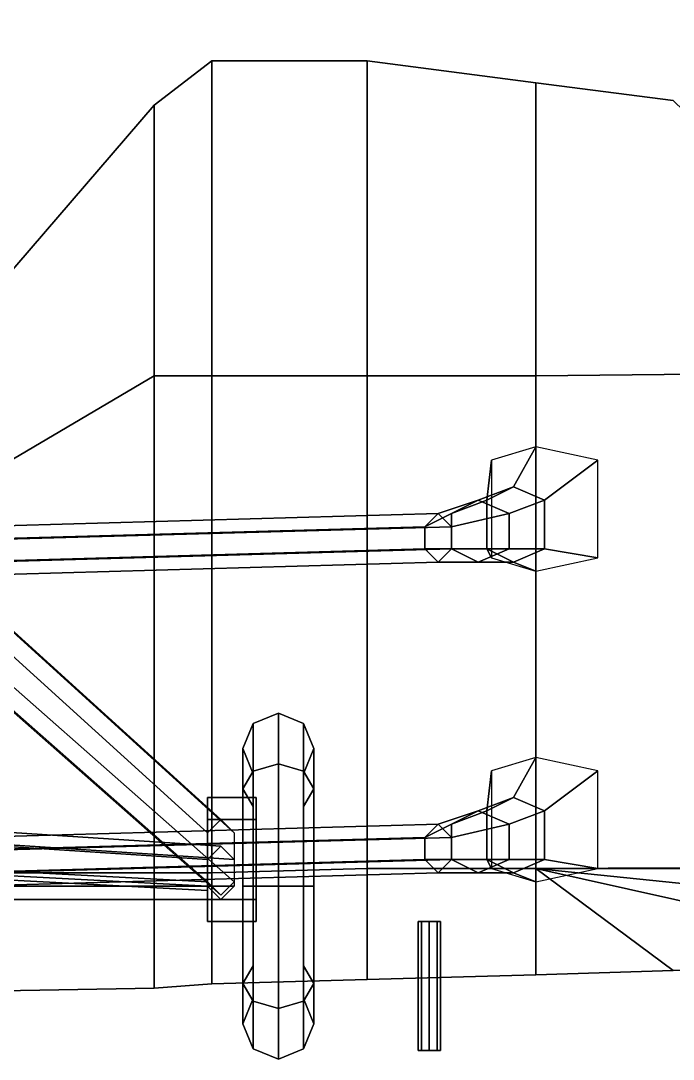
# Model space of a CAD drawing. Header units: millimetres. Extents: x -5.4 to 5.4, y -3.8 to 20.5.
# Drawn here: x 0.719 to 2.19, y -2.61 to -0.27 of the extents above; entities that cross this region are included whole.
import ezdxf

# ---------------------------------------------------------------- set-up
doc = ezdxf.new("R2010")
doc.units = ezdxf.units.MM
doc.layers.add('w2', color=1, linetype='Continuous')

msp = doc.modelspace()

# ---------------------------------------------------------------- linework, layer by layer
at = {"layer": 'w2'}
for points in [[(0, 1.87, 1.755), (-0.005, 1.87, 1.76), (4.545, -1.44, 1.09), (4.55, -1.44, 1.085)], [(-0.005, 1.87, 1.76), (0, 1.87, 1.765), (4.55, -1.44, 1.095), (4.545, -1.44, 1.09)], [(0.005, 1.87, 1.76), (0, 1.87, 1.755), (4.55, -1.44, 1.085), (4.555, -1.44, 1.09)], [(0, 1.87, 1.765), (0.005, 1.87, 1.76), (4.555, -1.44, 1.09), (4.55, -1.44, 1.095)], [(1.02, -0.46, 0.9), (1.02, -1.07, 0.79), (1.15, -1.07, 0.82), (1.15, -0.36, 0.93)], [(1.02, -1.07, 1.01), (1.02, -0.46, 0.9), (1.15, -0.36, 0.93), (1.15, -1.07, 1.04)], [(1.15, -0.36, 0.93), (1.15, -1.07, 0.82), (1.5, -1.07, 0.83), (1.5, -0.36, 0.95)], [(1.15, -1.07, 1.04), (1.15, -0.36, 0.93), (1.5, -0.36, 0.95), (1.5, -1.07, 1.07)], [(1.5, -0.36, 0.95), (1.5, -1.07, 0.83), (1.88, -1.07, 0.85), (1.88, -0.41, 0.97)], [(1.5, -1.07, 1.07), (1.5, -0.36, 0.95), (1.88, -0.41, 0.97), (1.88, -1.07, 1.11)], [(1.88, -0.41, 0.97), (1.88, -1.07, 0.85), (2.82, -1.06, 0.85), (2.19, -0.45, 0.97)], [(1.88, -1.07, 1.11), (1.88, -0.41, 0.97), (2.19, -0.45, 0.97), (2.82, -1.06, 1.08)], [(0.46, -1.4, 0.82), (0.46, -1.11, 0.73), (1.02, -0.46, 0.9), (1.02, -1.07, 1.01)], [(0.46, -1.11, 0.73), (0.46, -1.4, 0.65), (1.02, -1.07, 0.79), (1.02, -0.46, 0.9)], [(0.46, -2.19, 0.82), (0.46, -1.4, 0.82), (1.02, -1.07, 1.01), (1.02, -2.19, 1.01)], [(0.46, -1.4, 0.65), (0.46, -2.19, 0.65), (1.02, -2.19, 0.79), (1.02, -1.07, 0.79)], [(1.02, -1.07, 0.79), (1.02, -2.19, 0.79), (1.15, -2.19, 0.82), (1.15, -1.07, 0.82)], [(1.02, -2.19, 1.01), (1.02, -1.07, 1.01), (1.15, -1.07, 1.04), (1.15, -2.19, 1.04)], [(1.15, -1.07, 0.82), (1.15, -2.19, 0.82), (1.5, -2.18, 0.83), (1.5, -1.07, 0.83)], [(1.15, -2.19, 1.04), (1.15, -1.07, 1.04), (1.5, -1.07, 1.07), (1.5, -2.18, 1.07)], [(1.5, -1.07, 0.83), (1.5, -2.18, 0.83), (1.88, -2.18, 0.85), (1.88, -1.07, 0.85)], [(1.5, -2.18, 1.07), (1.5, -1.07, 1.07), (1.88, -1.07, 1.11), (1.88, -2.18, 1.11)], [(1.88, -1.07, 0.85), (1.88, -2.18, 0.85), (2.82, -2.18, 0.85), (2.82, -1.06, 0.85)], [(1.88, -2.18, 1.11), (1.88, -1.07, 1.11), (2.82, -1.06, 1.08), (4.16, -2.17, 1.04)], [(1.77, -1.35, 0.75), (1.83, -1.32, 0.75), (1.88, -1.23, 0.85), (1.78, -1.26, 0.85)], [(1.83, -1.32, 0.75), (1.9, -1.35, 0.75), (2.02, -1.26, 0.85), (1.88, -1.23, 0.85)], [(1.77, -1.46, 0.75), (1.77, -1.35, 0.75), (1.78, -1.26, 0.85), (1.78, -1.48, 0.85)], [(1.9, -1.35, 0.75), (1.9, -1.46, 0.75), (2.02, -1.48, 0.85), (2.02, -1.26, 0.85)], [(1.69, -1.38, 0.69), (1.75, -1.35, 0.69), (1.83, -1.32, 0.75), (1.77, -1.35, 0.75)], [(1.75, -1.35, 0.69), (1.82, -1.38, 0.69), (1.9, -1.35, 0.75), (1.83, -1.32, 0.75)], [(1.63, -1.41, 0.61), (1.66, -1.38, 0.61), (1.75, -1.35, 0.69), (1.69, -1.38, 0.69)], [(1.66, -1.38, 0.61), (1.69, -1.41, 0.61), (1.82, -1.38, 0.69), (1.75, -1.35, 0.69)], [(1.69, -1.46, 0.69), (1.69, -1.38, 0.69), (1.77, -1.35, 0.75), (1.77, -1.46, 0.75)], [(1.82, -1.38, 0.69), (1.82, -1.46, 0.69), (1.9, -1.46, 0.75), (1.9, -1.35, 0.75)], [(1.14, -2.1, -1.32), (1.17, -2.07, -1.32), (0.41, -1.38, -0.42), (0.38, -1.41, -0.42)], [(1.17, -2.07, -1.32), (1.2, -2.1, -1.32), (0.44, -1.41, -0.42), (0.41, -1.38, -0.42)], [(0.57, -1.44, -0.2), (0.6, -1.41, -0.2), (1.66, -1.38, 0.61), (1.63, -1.41, 0.61)], [(0.6, -1.41, -0.2), (0.63, -1.44, -0.2), (1.69, -1.41, 0.61), (1.66, -1.38, 0.61)], [(1.63, -1.46, 0.61), (1.63, -1.41, 0.61), (1.69, -1.38, 0.69), (1.69, -1.46, 0.69)], [(1.69, -1.41, 0.61), (1.69, -1.46, 0.61), (1.82, -1.46, 0.69), (1.82, -1.38, 0.69)], [(1.14, -2.21, -1.32), (1.14, -2.1, -1.32), (0.38, -1.41, -0.42), (0.38, -1.54, -0.42)], [(1.2, -2.1, -1.32), (1.2, -2.21, -1.32), (0.44, -1.54, -0.42), (0.44, -1.41, -0.42)], [(0.57, -1.49, -0.2), (0.57, -1.44, -0.2), (1.63, -1.41, 0.61), (1.63, -1.46, 0.61)], [(0.63, -1.44, -0.2), (0.63, -1.49, -0.2), (1.69, -1.46, 0.61), (1.69, -1.41, 0.61)], [(0.6, -1.52, -0.2), (0.57, -1.49, -0.2), (1.63, -1.46, 0.61), (1.66, -1.49, 0.61)], [(0.63, -1.49, -0.2), (0.6, -1.52, -0.2), (1.66, -1.49, 0.61), (1.69, -1.46, 0.61)], [(1.66, -1.49, 0.61), (1.63, -1.46, 0.61), (1.69, -1.46, 0.69), (1.75, -1.49, 0.69)], [(1.69, -1.46, 0.61), (1.66, -1.49, 0.61), (1.75, -1.49, 0.69), (1.82, -1.46, 0.69)], [(1.75, -1.49, 0.69), (1.69, -1.46, 0.69), (1.77, -1.46, 0.75), (1.83, -1.49, 0.75)], [(1.82, -1.46, 0.69), (1.75, -1.49, 0.69), (1.83, -1.49, 0.75), (1.9, -1.46, 0.75)], [(1.83, -1.49, 0.75), (1.77, -1.46, 0.75), (1.78, -1.48, 0.85), (1.88, -1.51, 0.85)], [(1.9, -1.46, 0.75), (1.83, -1.49, 0.75), (1.88, -1.51, 0.85), (2.02, -1.48, 0.85)], [(1.17, -2.24, -1.32), (1.14, -2.21, -1.32), (0.38, -1.54, -0.42), (0.41, -1.57, -0.42)], [(1.2, -2.21, -1.32), (1.17, -2.24, -1.32), (0.41, -1.57, -0.42), (0.44, -1.54, -0.42)], [(1.2434, -1.8534, -1.37), (1.3, -1.83, -1.37), (1.3, -1.9442, -1.0942), (1.2434, -1.9608, -1.1108)], [(1.2434, -1.9608, -1.6292), (1.3, -1.9442, -1.6458), (1.3, -1.83, -1.37), (1.2434, -1.8534, -1.37)], [(1.3, -1.83, -1.37), (1.3566, -1.8534, -1.37), (1.3566, -1.9608, -1.1108), (1.3, -1.9442, -1.0942)], [(1.3, -1.9442, -1.6458), (1.3566, -1.9608, -1.6292), (1.3566, -1.8534, -1.37), (1.3, -1.83, -1.37)], [(1.22, -1.91, -1.37), (1.2434, -1.8534, -1.37), (1.2434, -1.9608, -1.1108), (1.22, -2.0008, -1.1508)], [(1.22, -2.0008, -1.5892), (1.2434, -1.9608, -1.6292), (1.2434, -1.8534, -1.37), (1.22, -1.91, -1.37)], [(1.3566, -1.8534, -1.37), (1.38, -1.91, -1.37), (1.38, -2.0008, -1.1508), (1.3566, -1.9608, -1.1108)], [(1.3566, -1.9608, -1.6292), (1.38, -2.0008, -1.5892), (1.38, -1.91, -1.37), (1.3566, -1.8534, -1.37)], [(1.2434, -1.9666, -1.37), (1.22, -1.91, -1.37), (1.22, -2.0008, -1.1508), (1.2434, -2.0408, -1.1908)], [(1.2434, -2.0408, -1.5492), (1.22, -2.0008, -1.5892), (1.22, -1.91, -1.37), (1.2434, -1.9666, -1.37)], [(1.38, -1.91, -1.37), (1.3566, -1.9666, -1.37), (1.3566, -2.0408, -1.1908), (1.38, -2.0008, -1.1508)], [(1.38, -2.0008, -1.5892), (1.3566, -2.0408, -1.5492), (1.3566, -1.9666, -1.37), (1.38, -1.91, -1.37)], [(1.77, -2.05, 0.75), (1.83, -2.02, 0.75), (1.88, -1.93, 0.85), (1.78, -1.96, 0.85)], [(1.83, -2.02, 0.75), (1.9, -2.05, 0.75), (2.02, -1.96, 0.85), (1.88, -1.93, 0.85)], [(1.22, -2.0008, -1.1508), (1.2434, -1.9608, -1.1108), (1.2434, -2.22, -1.0034), (1.22, -2.22, -1.06)], [(1.22, -2.22, -1.68), (1.2434, -2.22, -1.7366), (1.2434, -1.9608, -1.6292), (1.22, -2.0008, -1.5892)], [(1.2434, -2.22, -1.7366), (1.3, -2.22, -1.76), (1.3, -1.9442, -1.6458), (1.2434, -1.9608, -1.6292)], [(1.2434, -1.9608, -1.1108), (1.3, -1.9442, -1.0942), (1.3, -2.22, -0.98), (1.2434, -2.22, -1.0034)], [(1.3, -2.22, -1.76), (1.3566, -2.22, -1.7366), (1.3566, -1.9608, -1.6292), (1.3, -1.9442, -1.6458)], [(1.3, -1.9442, -1.0942), (1.3566, -1.9608, -1.1108), (1.3566, -2.22, -1.0034), (1.3, -2.22, -0.98)], [(1.3566, -1.9608, -1.1108), (1.38, -2.0008, -1.1508), (1.38, -2.22, -1.06), (1.3566, -2.22, -1.0034)], [(1.3566, -2.22, -1.7366), (1.38, -2.22, -1.68), (1.38, -2.0008, -1.5892), (1.3566, -1.9608, -1.6292)], [(1.77, -2.16, 0.75), (1.77, -2.05, 0.75), (1.78, -1.96, 0.85), (1.78, -2.18, 0.85)], [(1.9, -2.05, 0.75), (1.9, -2.16, 0.75), (2.02, -2.18, 0.85), (2.02, -1.96, 0.85)], [(1.2434, -2.0408, -1.5492), (1.2434, -1.9666, -1.37), (1.2434, -2.0408, -1.1908), (1.2434, -2.22, -1.1166)], [(1.3566, -1.9666, -1.37), (1.3566, -2.0408, -1.5492), (1.3566, -2.22, -1.1166), (1.3566, -2.0408, -1.1908)], [(1.2434, -2.0408, -1.1908), (1.22, -2.0008, -1.1508), (1.22, -2.22, -1.06), (1.2434, -2.22, -1.1166)], [(1.2434, -2.22, -1.6234), (1.22, -2.22, -1.68), (1.22, -2.0008, -1.5892), (1.2434, -2.0408, -1.5492)], [(1.38, -2.0008, -1.1508), (1.3566, -2.0408, -1.1908), (1.3566, -2.22, -1.1166), (1.38, -2.22, -1.06)], [(1.38, -2.22, -1.68), (1.3566, -2.22, -1.6234), (1.3566, -2.0408, -1.5492), (1.38, -2.0008, -1.5892)], [(1.14, -2.3, -1.37), (1.14, -2.02, -1.37), (1.14, -2.07, -1.32), (1.14, -2.25, -1.32)], [(1.14, -2.02, -1.37), (1.14, -2.3, -1.37), (1.14, -2.25, -1.42), (1.14, -2.07, -1.42)], [(1.14, -2.02, -1.37), (1.14, -2.07, -1.42), (1.25, -2.07, -1.42), (1.25, -2.02, -1.37)], [(1.14, -2.07, -1.32), (1.14, -2.02, -1.37), (1.25, -2.02, -1.37), (1.25, -2.07, -1.32)], [(1.69, -2.08, 0.69), (1.75, -2.05, 0.69), (1.83, -2.02, 0.75), (1.77, -2.05, 0.75)], [(1.75, -2.05, 0.69), (1.82, -2.08, 0.69), (1.9, -2.05, 0.75), (1.83, -2.02, 0.75)], [(1.2434, -2.0408, -1.5492), (1.2434, -2.22, -1.1166), (1.2434, -2.3992, -1.1908), (1.2434, -2.22, -1.6234)], [(1.3566, -2.22, -1.1166), (1.3566, -2.0408, -1.5492), (1.3566, -2.22, -1.6234), (1.3566, -2.3992, -1.1908)], [(1.63, -2.11, 0.61), (1.66, -2.08, 0.61), (1.75, -2.05, 0.69), (1.69, -2.08, 0.69)], [(1.66, -2.08, 0.61), (1.69, -2.11, 0.61), (1.82, -2.08, 0.69), (1.75, -2.05, 0.69)], [(1.69, -2.16, 0.69), (1.69, -2.08, 0.69), (1.77, -2.05, 0.75), (1.77, -2.16, 0.75)], [(1.82, -2.08, 0.69), (1.82, -2.16, 0.69), (1.9, -2.16, 0.75), (1.9, -2.05, 0.75)], [(1.14, -2.16, -1.32), (1.17, -2.13, -1.32), (0.41, -2.08, -0.42), (0.38, -2.11, -0.42)], [(1.17, -2.13, -1.32), (1.2, -2.16, -1.32), (0.44, -2.11, -0.42), (0.41, -2.08, -0.42)], [(0.57, -2.14, -0.2), (0.6, -2.11, -0.2), (1.66, -2.08, 0.61), (1.63, -2.11, 0.61)], [(0.6, -2.11, -0.2), (0.63, -2.14, -0.2), (1.69, -2.11, 0.61), (1.66, -2.08, 0.61)], [(1.14, -2.25, -1.32), (1.14, -2.07, -1.32), (1.25, -2.07, -1.32), (1.25, -2.25, -1.32)], [(1.14, -2.07, -1.42), (1.14, -2.25, -1.42), (1.25, -2.25, -1.42), (1.25, -2.07, -1.42)], [(1.63, -2.16, 0.61), (1.63, -2.11, 0.61), (1.69, -2.08, 0.69), (1.69, -2.16, 0.69)], [(1.69, -2.11, 0.61), (1.69, -2.16, 0.61), (1.82, -2.16, 0.69), (1.82, -2.08, 0.69)], [(1.14, -2.22, -1.32), (1.14, -2.16, -1.32), (0.38, -2.11, -0.42), (0.38, -2.22, -0.42)], [(1.2, -2.16, -1.32), (1.2, -2.22, -1.32), (0.44, -2.22, -0.42), (0.44, -2.11, -0.42)], [(0.57, -2.19, -0.2), (0.57, -2.14, -0.2), (1.63, -2.11, 0.61), (1.63, -2.16, 0.61)], [(0.63, -2.14, -0.2), (0.63, -2.19, -0.2), (1.69, -2.16, 0.61), (1.69, -2.11, 0.61)], [(0, -2.15, -0.56), (0, -2.16, -0.57), (1.14, -2.22, -1.38), (1.14, -2.21, -1.37)], [(0, -2.16, -0.55), (0, -2.15, -0.56), (1.14, -2.21, -1.37), (1.14, -2.22, -1.36)], [(0, -2.16, -0.57), (0, -2.17, -0.56), (1.14, -2.23, -1.37), (1.14, -2.22, -1.38)], [(0, -2.17, -0.56), (0, -2.16, -0.55), (1.14, -2.22, -1.36), (1.14, -2.23, -1.37)], [(0.6, -2.22, -0.2), (0.57, -2.19, -0.2), (1.63, -2.16, 0.61), (1.66, -2.19, 0.61)], [(0.63, -2.19, -0.2), (0.6, -2.22, -0.2), (1.66, -2.19, 0.61), (1.69, -2.16, 0.61)], [(1.66, -2.19, 0.61), (1.63, -2.16, 0.61), (1.69, -2.16, 0.69), (1.75, -2.19, 0.69)], [(1.69, -2.16, 0.61), (1.66, -2.19, 0.61), (1.75, -2.19, 0.69), (1.82, -2.16, 0.69)], [(1.75, -2.19, 0.69), (1.69, -2.16, 0.69), (1.77, -2.16, 0.75), (1.83, -2.19, 0.75)], [(1.82, -2.16, 0.69), (1.75, -2.19, 0.69), (1.83, -2.19, 0.75), (1.9, -2.16, 0.75)], [(1.83, -2.19, 0.75), (1.77, -2.16, 0.75), (1.78, -2.18, 0.85), (1.88, -2.21, 0.85)], [(1.9, -2.16, 0.75), (1.83, -2.19, 0.75), (1.88, -2.21, 0.85), (2.02, -2.18, 0.85)], [(3.63, -2.36, 0.97), (1.88, -2.18, 1.11), (4.16, -2.17, 1.04), (4.16, -2.35, 0.97)], [(0.46, -2.46, 0.73), (0.46, -2.19, 0.82), (1.02, -2.19, 1.01), (1.02, -2.45, 0.9)], [(0.46, -2.19, 0.65), (0.46, -2.46, 0.73), (1.02, -2.45, 0.9), (1.02, -2.19, 0.79)], [(1.02, -2.19, 0.79), (1.02, -2.45, 0.9), (1.15, -2.44, 0.93), (1.15, -2.19, 0.82)], [(1.02, -2.45, 0.9), (1.02, -2.19, 1.01), (1.15, -2.19, 1.04), (1.15, -2.44, 0.93)], [(1.15, -2.19, 0.82), (1.15, -2.44, 0.93), (1.5, -2.43, 0.95), (1.5, -2.18, 0.83)], [(1.15, -2.44, 0.93), (1.15, -2.19, 1.04), (1.5, -2.18, 1.07), (1.5, -2.43, 0.95)], [(1.5, -2.18, 0.83), (1.5, -2.43, 0.95), (1.88, -2.42, 0.97), (1.88, -2.18, 0.85)], [(1.5, -2.43, 0.95), (1.5, -2.18, 1.07), (1.88, -2.18, 1.11), (1.88, -2.42, 0.97)], [(1.88, -2.18, 0.85), (1.88, -2.42, 0.97), (2.19, -2.41, 0.97), (1.88, -2.18, 0.85)], [(1.88, -2.18, 0.85), (2.19, -2.41, 0.97), (2.82, -2.39, 0.97), (2.82, -2.18, 0.85)], [(1.88, -2.42, 0.97), (1.88, -2.18, 1.11), (1.88, -2.18, 1.11), (2.19, -2.41, 0.97)], [(2.19, -2.41, 0.97), (1.88, -2.18, 1.11), (1.88, -2.18, 1.11), (2.82, -2.39, 0.97)], [(2.82, -2.39, 0.97), (1.88, -2.18, 1.11), (1.88, -2.18, 1.11), (3.63, -2.36, 0.97)], [(1.17, -2.25, -1.32), (1.14, -2.22, -1.32), (0.38, -2.22, -0.42), (0.41, -2.25, -0.42)], [(1.2, -2.22, -1.32), (1.17, -2.25, -1.32), (0.41, -2.25, -0.42), (0.44, -2.22, -0.42)], [(1.22, -2.22, -1.06), (1.2434, -2.22, -1.0034), (1.2434, -2.4792, -1.1108), (1.22, -2.4392, -1.1508)], [(1.2434, -2.22, -1.1166), (1.22, -2.22, -1.06), (1.22, -2.4392, -1.1508), (1.2434, -2.3992, -1.1908)], [(1.22, -2.4392, -1.5892), (1.2434, -2.4792, -1.6292), (1.2434, -2.22, -1.7366), (1.22, -2.22, -1.68)], [(1.2434, -2.3992, -1.5492), (1.22, -2.4392, -1.5892), (1.22, -2.22, -1.68), (1.2434, -2.22, -1.6234)], [(1.2434, -2.4792, -1.6292), (1.3, -2.4958, -1.6458), (1.3, -2.22, -1.76), (1.2434, -2.22, -1.7366)], [(1.2434, -2.22, -1.0034), (1.3, -2.22, -0.98), (1.3, -2.4958, -1.0942), (1.2434, -2.4792, -1.1108)], [(1.2434, -2.4734, -1.37), (1.2434, -2.3992, -1.5492), (1.2434, -2.22, -1.6234), (1.2434, -2.3992, -1.1908)], [(1.3, -2.4958, -1.6458), (1.3566, -2.4792, -1.6292), (1.3566, -2.22, -1.7366), (1.3, -2.22, -1.76)], [(1.3, -2.22, -0.98), (1.3566, -2.22, -1.0034), (1.3566, -2.4792, -1.1108), (1.3, -2.4958, -1.0942)], [(1.3566, -2.22, -1.0034), (1.38, -2.22, -1.06), (1.38, -2.4392, -1.1508), (1.3566, -2.4792, -1.1108)], [(1.38, -2.22, -1.06), (1.3566, -2.22, -1.1166), (1.3566, -2.3992, -1.1908), (1.38, -2.4392, -1.1508)], [(1.3566, -2.4792, -1.6292), (1.38, -2.4392, -1.5892), (1.38, -2.22, -1.68), (1.3566, -2.22, -1.7366)], [(1.3566, -2.3992, -1.5492), (1.3566, -2.4734, -1.37), (1.3566, -2.3992, -1.1908), (1.3566, -2.22, -1.6234)], [(1.38, -2.4392, -1.5892), (1.3566, -2.3992, -1.5492), (1.3566, -2.22, -1.6234), (1.38, -2.22, -1.68)], [(1.14, -2.25, -1.42), (1.14, -2.3, -1.37), (1.25, -2.3, -1.37), (1.25, -2.25, -1.42)], [(1.14, -2.3, -1.37), (1.14, -2.25, -1.32), (1.25, -2.25, -1.32), (1.25, -2.3, -1.37)], [(1.6223, -2.3, 0.9423), (1.615, -2.3, 0.96), (1.615, -2.59, 0.96), (1.6223, -2.59, 0.9423)], [(1.615, -2.3, 0.96), (1.6223, -2.3, 0.9777), (1.6223, -2.59, 0.9777), (1.615, -2.59, 0.96)], [(1.64, -2.3, 0.935), (1.6223, -2.3, 0.9423), (1.6223, -2.59, 0.9423), (1.64, -2.59, 0.935)], [(1.6223, -2.3, 0.9777), (1.64, -2.3, 0.985), (1.64, -2.59, 0.985), (1.6223, -2.59, 0.9777)], [(1.6577, -2.3, 0.9423), (1.64, -2.3, 0.935), (1.64, -2.59, 0.935), (1.6577, -2.59, 0.9423)], [(1.64, -2.3, 0.985), (1.6577, -2.3, 0.9777), (1.6577, -2.59, 0.9777), (1.64, -2.59, 0.985)], [(1.665, -2.3, 0.96), (1.6577, -2.3, 0.9423), (1.6577, -2.59, 0.9423), (1.665, -2.59, 0.96)], [(1.6577, -2.3, 0.9777), (1.665, -2.3, 0.96), (1.665, -2.59, 0.96), (1.6577, -2.59, 0.9777)], [(1.2434, -2.3992, -1.1908), (1.22, -2.4392, -1.1508), (1.22, -2.53, -1.37), (1.2434, -2.4734, -1.37)], [(1.2434, -2.4734, -1.37), (1.22, -2.53, -1.37), (1.22, -2.4392, -1.5892), (1.2434, -2.3992, -1.5492)], [(1.38, -2.4392, -1.1508), (1.3566, -2.3992, -1.1908), (1.3566, -2.4734, -1.37), (1.38, -2.53, -1.37)], [(1.38, -2.53, -1.37), (1.3566, -2.4734, -1.37), (1.3566, -2.3992, -1.5492), (1.38, -2.4392, -1.5892)], [(1.22, -2.4392, -1.1508), (1.2434, -2.4792, -1.1108), (1.2434, -2.5866, -1.37), (1.22, -2.53, -1.37)], [(1.22, -2.53, -1.37), (1.2434, -2.5866, -1.37), (1.2434, -2.4792, -1.6292), (1.22, -2.4392, -1.5892)], [(1.3566, -2.4792, -1.1108), (1.38, -2.4392, -1.1508), (1.38, -2.53, -1.37), (1.3566, -2.5866, -1.37)], [(1.3566, -2.5866, -1.37), (1.38, -2.53, -1.37), (1.38, -2.4392, -1.5892), (1.3566, -2.4792, -1.6292)], [(1.2434, -2.4792, -1.1108), (1.3, -2.4958, -1.0942), (1.3, -2.61, -1.37), (1.2434, -2.5866, -1.37)], [(1.2434, -2.5866, -1.37), (1.3, -2.61, -1.37), (1.3, -2.4958, -1.6458), (1.2434, -2.4792, -1.6292)], [(1.3, -2.4958, -1.0942), (1.3566, -2.4792, -1.1108), (1.3566, -2.5866, -1.37), (1.3, -2.61, -1.37)], [(1.3, -2.61, -1.37), (1.3566, -2.5866, -1.37), (1.3566, -2.4792, -1.6292), (1.3, -2.4958, -1.6458)], [(1.615, -2.59, 0.96), (1.6577, -2.59, 0.9423), (1.64, -2.59, 0.935), (1.6223, -2.59, 0.9423)], [(1.6223, -2.59, 0.9777), (1.665, -2.59, 0.96), (1.6577, -2.59, 0.9423), (1.615, -2.59, 0.96)], [(1.64, -2.59, 0.985), (1.6577, -2.59, 0.9777), (1.665, -2.59, 0.96), (1.6223, -2.59, 0.9777)]]:
    msp.add_3dface(points, dxfattribs=at)

doc.saveas('drawing.dxf')
